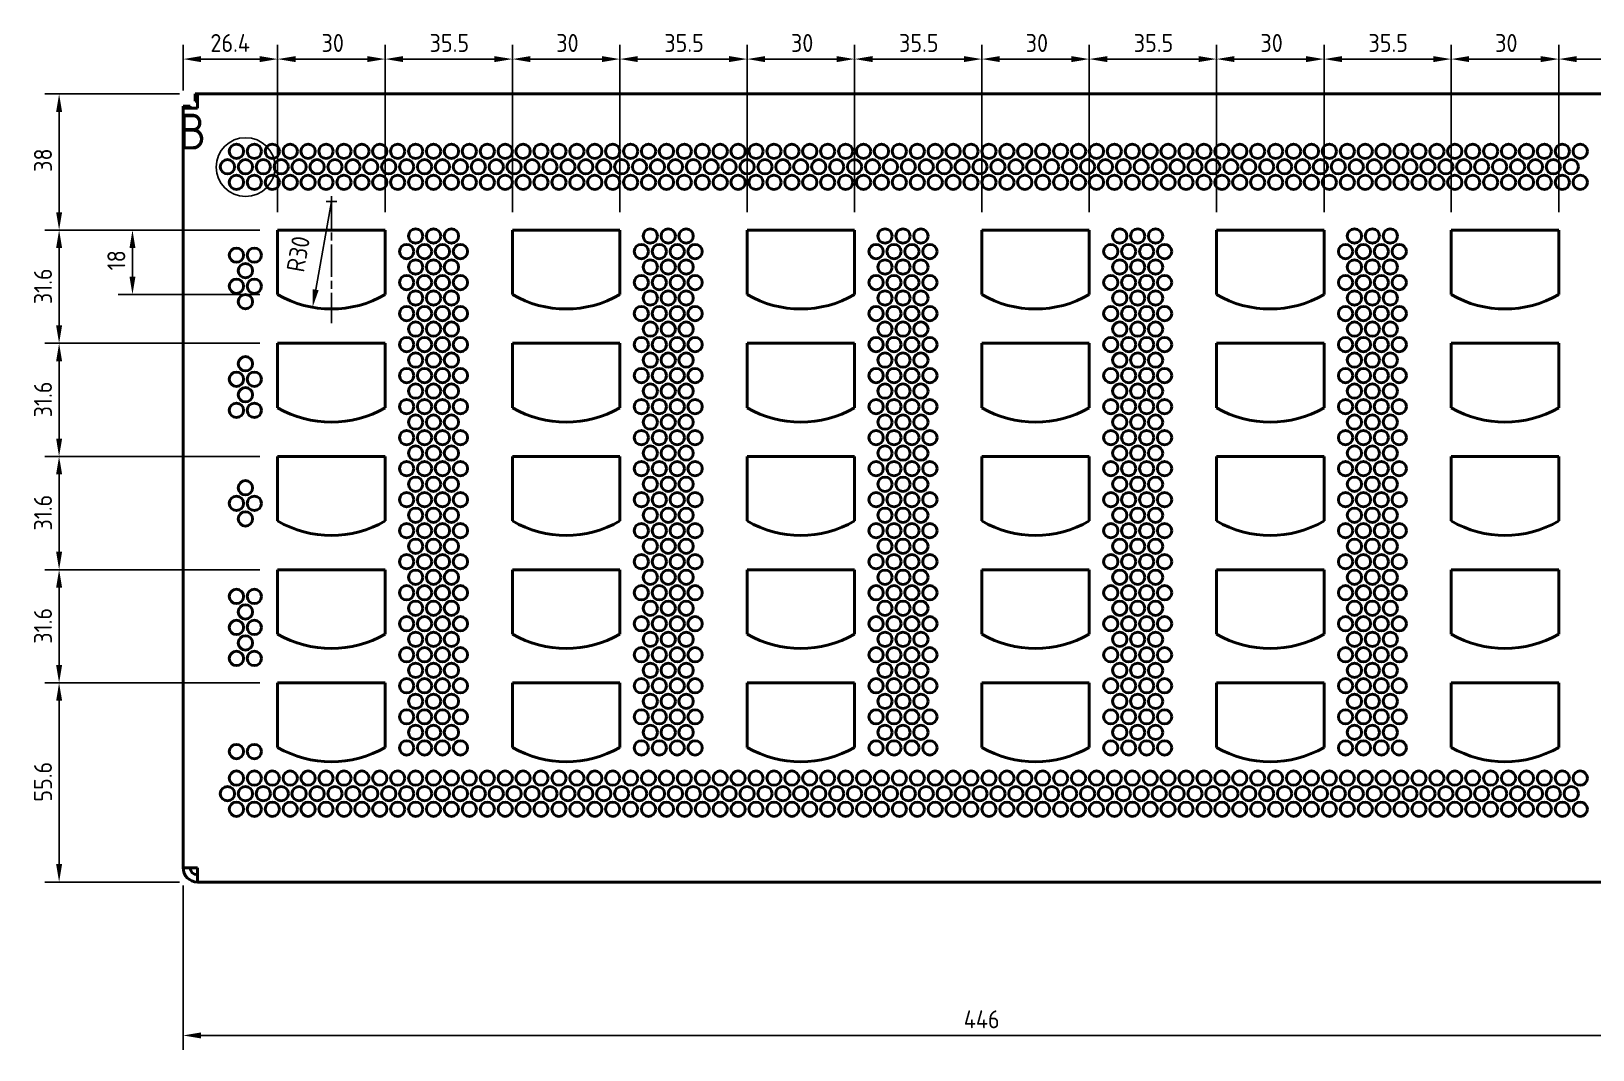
# Model space of a CAD drawing. Header units: millimetres. Extents: x 0 to 2378, y 0 to 1682.
# Drawn here: x 1616 to 2051.8, y 317.9 to 602.2 of the extents above; entities that cross this region are included whole.
import ezdxf

# ---------------------------------------------------------------- set-up
doc = ezdxf.new("R2010")
doc.units = ezdxf.units.MM
doc.header["$LTSCALE"] = 2
doc.linetypes.add('CHAIN', pattern=[0.3543, 0.2362, -0.0295, 0.0591, -0.0295])
for name, color, linetype, lineweight in [('가시적인 것(ISO)', 3, 'Continuous', 40), ('상세 경계(JIS)', 7, 'Continuous', 25), ('중심 표식(ISO)', 1, 'Continuous', 25), ('치수(ISO)', 2, 'Continuous', 25)]:
    doc.layers.add(name, color=color, linetype=linetype, lineweight=lineweight)
doc.styles.add('부품번호텍스트_PSTEK_POSCO', font='isocp.shx')
doc.styles.add('치수 텍스트_PSTEK_POSCO', font='isocp.shx')
doc.dimstyles.new('치수_PSTEK_POSCO', dxfattribs={"dimscale": 2, "dimtxt": 2.5, "dimasz": 2.5, "dimexe": 2, "dimexo": 2.5, "dimgap": 1, "dimtad": 1, "dimrnd": 1e-08, "dimdsep": 46, "dimtxsty": '치수 텍스트_PSTEK_POSCO', "dimcen": 0.09, "dimdle": 10, "dimclrd": 7, "dimclre": 7, "dimclrt": 2, "dimadec": 1, "dimazin": 2, "dimtfac": 1, "dimtmove": 0, "dimatfit": 3, "dimfxl": 0, "dimtolj": 1, "dimlwd": -1, "dimlwe": -1, "dimarcsym": 0})

# ---------------------------------------------------------------- blocks, each defined once
blk = doc.blocks.new('*D24')
at = {"layer": 'Defpoints', "color": 0}
for p in [(1658.36, 368.72), (2104.36, 368.72), (2104.36, 321.89)]:
    blk.add_point(p, dxfattribs=at)
at = {"layer": '치수(ISO)', "color": 7}
for p, q in [((1658.36, 363.72), (1658.36, 317.89)), ((2104.36, 363.72), (2104.36, 317.89)), ((1663.36, 321.89), (2099.36, 321.89))]:
    blk.add_line(p, q, dxfattribs=at)
for points in [[(1663.36, 322.73), (1663.36, 321.06), (1658.36, 321.89)], [(2099.36, 322.73), (2099.36, 321.06), (2104.36, 321.89)]]:
    blk.add_solid(points, dxfattribs=at)
at = {"layer": '치수(ISO)', "color": 2, "insert": (1876.24, 326.39), "char_height": 5, "attachment_point": 4, "style": '치수 텍스트_PSTEK_POSCO'}
blk.add_mtext('\\A1;446', dxfattribs=at)
blk = doc.blocks.new('*D68')
at = {"layer": 'Defpoints', "color": 0}
for p in [(1658.36, 594.46), (1658.36, 580.72), (1684.76, 546.72)]:
    blk.add_point(p, dxfattribs=at)
at = {"layer": '치수(ISO)', "color": 7}
for p, q in [((1658.36, 585.72), (1658.36, 598.46)), ((1684.76, 551.72), (1684.76, 598.46)), ((1679.76, 594.46), (1663.36, 594.46))]:
    blk.add_line(p, q, dxfattribs=at)
for points in [[(1663.36, 595.29), (1663.36, 593.62), (1658.36, 594.46)], [(1679.76, 595.29), (1679.76, 593.62), (1684.76, 594.46)]]:
    blk.add_solid(points, dxfattribs=at)
at = {"layer": '치수(ISO)', "color": 2, "insert": (1666, 598.96), "char_height": 5, "attachment_point": 4, "style": '치수 텍스트_PSTEK_POSCO'}
blk.add_mtext('\\A1;26.4', dxfattribs=at)
blk = doc.blocks.new('*D69')
at = {"layer": 'Defpoints', "color": 0}
for p in [(1714.76, 594.46), (1684.76, 546.72), (1714.76, 546.72)]:
    blk.add_point(p, dxfattribs=at)
at = {"layer": '치수(ISO)', "color": 7}
for p, q in [((1684.76, 551.72), (1684.76, 598.46)), ((1714.76, 551.72), (1714.76, 598.46)), ((1689.76, 594.46), (1709.76, 594.46))]:
    blk.add_line(p, q, dxfattribs=at)
for points in [[(1689.76, 595.29), (1689.76, 593.62), (1684.76, 594.46)], [(1709.76, 595.29), (1709.76, 593.62), (1714.76, 594.46)]]:
    blk.add_solid(points, dxfattribs=at)
at = {"layer": '치수(ISO)', "color": 2, "insert": (1697.01, 598.96), "char_height": 5, "attachment_point": 4, "style": '치수 텍스트_PSTEK_POSCO'}
blk.add_mtext('\\A1;30', dxfattribs=at)
blk = doc.blocks.new('*D70')
at = {"layer": 'Defpoints', "color": 0}
for p in [(1750.26, 594.46), (1714.76, 546.72), (1750.26, 546.72)]:
    blk.add_point(p, dxfattribs=at)
at = {"layer": '치수(ISO)', "color": 7}
for p, q in [((1714.76, 551.72), (1714.76, 598.46)), ((1750.26, 551.72), (1750.26, 598.46)), ((1719.76, 594.46), (1745.26, 594.46))]:
    blk.add_line(p, q, dxfattribs=at)
for points in [[(1719.76, 595.29), (1719.76, 593.62), (1714.76, 594.46)], [(1745.26, 595.29), (1745.26, 593.62), (1750.26, 594.46)]]:
    blk.add_solid(points, dxfattribs=at)
at = {"layer": '치수(ISO)', "color": 2, "insert": (1727.16, 598.96), "char_height": 5, "attachment_point": 4, "style": '치수 텍스트_PSTEK_POSCO'}
blk.add_mtext('\\A1;35.5', dxfattribs=at)
blk = doc.blocks.new('*D71')
at = {"layer": 'Defpoints', "color": 0}
for p in [(1780.26, 594.46), (1750.26, 546.72), (1780.26, 546.72)]:
    blk.add_point(p, dxfattribs=at)
at = {"layer": '치수(ISO)', "color": 7}
for p, q in [((1750.26, 551.72), (1750.26, 598.46)), ((1780.26, 551.72), (1780.26, 598.46)), ((1755.26, 594.46), (1775.26, 594.46))]:
    blk.add_line(p, q, dxfattribs=at)
for points in [[(1755.26, 595.29), (1755.26, 593.62), (1750.26, 594.46)], [(1775.26, 595.29), (1775.26, 593.62), (1780.26, 594.46)]]:
    blk.add_solid(points, dxfattribs=at)
at = {"layer": '치수(ISO)', "color": 2, "insert": (1762.51, 598.96), "char_height": 5, "attachment_point": 4, "style": '치수 텍스트_PSTEK_POSCO'}
blk.add_mtext('\\A1;30', dxfattribs=at)
blk = doc.blocks.new('*D72')
at = {"layer": 'Defpoints', "color": 0}
for p in [(1815.76, 594.46), (1780.26, 546.72), (1815.76, 546.72)]:
    blk.add_point(p, dxfattribs=at)
at = {"layer": '치수(ISO)', "color": 7}
for p, q in [((1780.26, 551.72), (1780.26, 598.46)), ((1815.76, 551.72), (1815.76, 598.46)), ((1785.26, 594.46), (1810.76, 594.46))]:
    blk.add_line(p, q, dxfattribs=at)
for points in [[(1785.26, 595.29), (1785.26, 593.62), (1780.26, 594.46)], [(1810.76, 595.29), (1810.76, 593.62), (1815.76, 594.46)]]:
    blk.add_solid(points, dxfattribs=at)
at = {"layer": '치수(ISO)', "color": 2, "insert": (1792.66, 598.96), "char_height": 5, "attachment_point": 4, "style": '치수 텍스트_PSTEK_POSCO'}
blk.add_mtext('\\A1;35.5', dxfattribs=at)
blk = doc.blocks.new('*D73')
at = {"layer": 'Defpoints', "color": 0}
for p in [(1845.76, 594.46), (1815.76, 546.72), (1845.76, 546.72)]:
    blk.add_point(p, dxfattribs=at)
at = {"layer": '치수(ISO)', "color": 7}
for p, q in [((1815.76, 551.72), (1815.76, 598.46)), ((1845.76, 551.72), (1845.76, 598.46)), ((1820.76, 594.46), (1840.76, 594.46))]:
    blk.add_line(p, q, dxfattribs=at)
for points in [[(1820.76, 595.29), (1820.76, 593.62), (1815.76, 594.46)], [(1840.76, 595.29), (1840.76, 593.62), (1845.76, 594.46)]]:
    blk.add_solid(points, dxfattribs=at)
at = {"layer": '치수(ISO)', "color": 2, "insert": (1828.01, 598.96), "char_height": 5, "attachment_point": 4, "style": '치수 텍스트_PSTEK_POSCO'}
blk.add_mtext('\\A1;30', dxfattribs=at)
blk = doc.blocks.new('*D74')
at = {"layer": 'Defpoints', "color": 0}
for p in [(1881.26, 594.46), (1845.76, 546.72), (1881.26, 546.72)]:
    blk.add_point(p, dxfattribs=at)
at = {"layer": '치수(ISO)', "color": 7}
for p, q in [((1845.76, 551.72), (1845.76, 598.46)), ((1881.26, 551.72), (1881.26, 598.46)), ((1850.76, 594.46), (1876.26, 594.46))]:
    blk.add_line(p, q, dxfattribs=at)
for points in [[(1850.76, 595.29), (1850.76, 593.62), (1845.76, 594.46)], [(1876.26, 595.29), (1876.26, 593.62), (1881.26, 594.46)]]:
    blk.add_solid(points, dxfattribs=at)
at = {"layer": '치수(ISO)', "color": 2, "insert": (1858.16, 598.96), "char_height": 5, "attachment_point": 4, "style": '치수 텍스트_PSTEK_POSCO'}
blk.add_mtext('\\A1;35.5', dxfattribs=at)
blk = doc.blocks.new('*D75')
at = {"layer": 'Defpoints', "color": 0}
for p in [(1911.26, 594.46), (1881.26, 546.72), (1911.26, 546.72)]:
    blk.add_point(p, dxfattribs=at)
at = {"layer": '치수(ISO)', "color": 7}
for p, q in [((1881.26, 551.72), (1881.26, 598.46)), ((1911.26, 551.72), (1911.26, 598.46)), ((1886.26, 594.46), (1906.26, 594.46))]:
    blk.add_line(p, q, dxfattribs=at)
for points in [[(1886.26, 595.29), (1886.26, 593.62), (1881.26, 594.46)], [(1906.26, 595.29), (1906.26, 593.62), (1911.26, 594.46)]]:
    blk.add_solid(points, dxfattribs=at)
at = {"layer": '치수(ISO)', "color": 2, "insert": (1893.51, 598.96), "char_height": 5, "attachment_point": 4, "style": '치수 텍스트_PSTEK_POSCO'}
blk.add_mtext('\\A1;30', dxfattribs=at)
blk = doc.blocks.new('*D76')
at = {"layer": 'Defpoints', "color": 0}
for p in [(1946.76, 594.46), (1911.26, 546.72), (1946.76, 546.72)]:
    blk.add_point(p, dxfattribs=at)
at = {"layer": '치수(ISO)', "color": 7}
for p, q in [((1911.26, 551.72), (1911.26, 598.46)), ((1946.76, 551.72), (1946.76, 598.46)), ((1916.26, 594.46), (1941.76, 594.46))]:
    blk.add_line(p, q, dxfattribs=at)
for points in [[(1916.26, 595.29), (1916.26, 593.62), (1911.26, 594.46)], [(1941.76, 595.29), (1941.76, 593.62), (1946.76, 594.46)]]:
    blk.add_solid(points, dxfattribs=at)
at = {"layer": '치수(ISO)', "color": 2, "insert": (1923.66, 598.96), "char_height": 5, "attachment_point": 4, "style": '치수 텍스트_PSTEK_POSCO'}
blk.add_mtext('\\A1;35.5', dxfattribs=at)
blk = doc.blocks.new('*D77')
at = {"layer": 'Defpoints', "color": 0}
for p in [(1976.76, 594.46), (1946.76, 546.72), (1976.76, 546.72)]:
    blk.add_point(p, dxfattribs=at)
at = {"layer": '치수(ISO)', "color": 7}
for p, q in [((1946.76, 551.72), (1946.76, 598.46)), ((1976.76, 551.72), (1976.76, 598.46)), ((1951.76, 594.46), (1971.76, 594.46))]:
    blk.add_line(p, q, dxfattribs=at)
for points in [[(1951.76, 595.29), (1951.76, 593.62), (1946.76, 594.46)], [(1971.76, 595.29), (1971.76, 593.62), (1976.76, 594.46)]]:
    blk.add_solid(points, dxfattribs=at)
at = {"layer": '치수(ISO)', "color": 2, "insert": (1959.01, 598.96), "char_height": 5, "attachment_point": 4, "style": '치수 텍스트_PSTEK_POSCO'}
blk.add_mtext('\\A1;30', dxfattribs=at)
blk = doc.blocks.new('*D78')
at = {"layer": 'Defpoints', "color": 0}
for p in [(2012.26, 594.46), (1976.76, 546.72), (2012.26, 546.72)]:
    blk.add_point(p, dxfattribs=at)
at = {"layer": '치수(ISO)', "color": 7}
for p, q in [((1976.76, 551.72), (1976.76, 598.46)), ((2012.26, 551.72), (2012.26, 598.46)), ((1981.76, 594.46), (2007.26, 594.46))]:
    blk.add_line(p, q, dxfattribs=at)
for points in [[(1981.76, 595.29), (1981.76, 593.62), (1976.76, 594.46)], [(2007.26, 595.29), (2007.26, 593.62), (2012.26, 594.46)]]:
    blk.add_solid(points, dxfattribs=at)
at = {"layer": '치수(ISO)', "color": 2, "insert": (1989.16, 598.96), "char_height": 5, "attachment_point": 4, "style": '치수 텍스트_PSTEK_POSCO'}
blk.add_mtext('\\A1;35.5', dxfattribs=at)
blk = doc.blocks.new('*D79')
at = {"layer": 'Defpoints', "color": 0}
for p in [(2042.26, 594.46), (2012.26, 546.72), (2042.26, 546.72)]:
    blk.add_point(p, dxfattribs=at)
at = {"layer": '치수(ISO)', "color": 7}
for p, q in [((2012.26, 551.72), (2012.26, 598.46)), ((2042.26, 551.72), (2042.26, 598.46)), ((2017.26, 594.46), (2037.26, 594.46))]:
    blk.add_line(p, q, dxfattribs=at)
for points in [[(2017.26, 595.29), (2017.26, 593.62), (2012.26, 594.46)], [(2037.26, 595.29), (2037.26, 593.62), (2042.26, 594.46)]]:
    blk.add_solid(points, dxfattribs=at)
at = {"layer": '치수(ISO)', "color": 2, "insert": (2024.51, 598.96), "char_height": 5, "attachment_point": 4, "style": '치수 텍스트_PSTEK_POSCO'}
blk.add_mtext('\\A1;30', dxfattribs=at)
blk = doc.blocks.new('*D80')
at = {"layer": 'Defpoints', "color": 0}
for p in [(2104.36, 594.46), (2104.36, 580.72), (2042.26, 546.72)]:
    blk.add_point(p, dxfattribs=at)
at = {"layer": '치수(ISO)', "color": 7}
for p, q in [((2042.26, 551.72), (2042.26, 598.46)), ((2104.36, 585.72), (2104.36, 598.46)), ((2047.26, 594.46), (2099.36, 594.46))]:
    blk.add_line(p, q, dxfattribs=at)
for points in [[(2047.26, 595.29), (2047.26, 593.62), (2042.26, 594.46)], [(2099.36, 595.29), (2099.36, 593.62), (2104.36, 594.46)]]:
    blk.add_solid(points, dxfattribs=at)
at = {"layer": '치수(ISO)', "color": 2, "insert": (2068.41, 598.96), "char_height": 5, "attachment_point": 4, "style": '치수 텍스트_PSTEK_POSCO'}
blk.add_mtext('\\A1;62.1', dxfattribs=at)
blk = doc.blocks.new('*D90')
at = {"layer": 'Defpoints', "color": 0}
for p in [(1644.25, 546.72), (1684.76, 546.72), (1684.76, 528.72)]:
    blk.add_point(p, dxfattribs=at)
at = {"layer": '치수(ISO)', "color": 7}
for p, q in [((1679.76, 546.72), (1640.25, 546.72)), ((1644.25, 533.72), (1644.25, 541.72)), ((1679.76, 528.72), (1640.25, 528.72))]:
    blk.add_line(p, q, dxfattribs=at)
for points in [[(1643.42, 541.72), (1645.08, 541.72), (1644.25, 546.72)], [(1643.42, 533.72), (1645.08, 533.72), (1644.25, 528.72)]]:
    blk.add_solid(points, dxfattribs=at)
at = {"layer": '치수(ISO)', "color": 2, "insert": (1639.75, 535.47), "char_height": 5, "attachment_point": 4, "rotation": 90, "style": '치수 텍스트_PSTEK_POSCO'}
blk.add_mtext('\\A1;18', dxfattribs=at)
blk = doc.blocks.new('*D91')
at = {"layer": 'Defpoints', "color": 0}
for p in [(1684.76, 546.72), (1623.77, 515.12), (1684.76, 515.12)]:
    blk.add_point(p, dxfattribs=at)
at = {"layer": '치수(ISO)', "color": 7}
for p, q in [((1679.76, 546.72), (1619.77, 546.72)), ((1623.77, 541.72), (1623.77, 520.12)), ((1679.76, 515.12), (1619.77, 515.12))]:
    blk.add_line(p, q, dxfattribs=at)
for points in [[(1622.94, 541.72), (1624.61, 541.72), (1623.77, 546.72)], [(1622.94, 520.12), (1624.61, 520.12), (1623.77, 515.12)]]:
    blk.add_solid(points, dxfattribs=at)
at = {"layer": '치수(ISO)', "color": 2, "insert": (1619.27, 526.05), "char_height": 5, "attachment_point": 4, "rotation": 90, "style": '치수 텍스트_PSTEK_POSCO'}
blk.add_mtext('\\A1;31.6', dxfattribs=at)
blk = doc.blocks.new('*D92')
at = {"layer": 'Defpoints', "color": 0}
for p in [(1684.76, 515.12), (1623.77, 483.52), (1684.76, 483.52)]:
    blk.add_point(p, dxfattribs=at)
at = {"layer": '치수(ISO)', "color": 7}
for p, q in [((1679.76, 515.12), (1619.77, 515.12)), ((1623.77, 510.12), (1623.77, 488.52)), ((1679.76, 483.52), (1619.77, 483.52))]:
    blk.add_line(p, q, dxfattribs=at)
for points in [[(1622.94, 510.12), (1624.61, 510.12), (1623.77, 515.12)], [(1622.94, 488.52), (1624.61, 488.52), (1623.77, 483.52)]]:
    blk.add_solid(points, dxfattribs=at)
at = {"layer": '치수(ISO)', "color": 2, "insert": (1619.27, 494.45), "char_height": 5, "attachment_point": 4, "rotation": 90, "style": '치수 텍스트_PSTEK_POSCO'}
blk.add_mtext('\\A1;31.6', dxfattribs=at)
blk = doc.blocks.new('*D93')
at = {"layer": 'Defpoints', "color": 0}
for p in [(1684.76, 483.52), (1623.77, 451.92), (1684.76, 451.92)]:
    blk.add_point(p, dxfattribs=at)
at = {"layer": '치수(ISO)', "color": 7}
for p, q in [((1679.76, 483.52), (1619.77, 483.52)), ((1623.77, 478.52), (1623.77, 456.92)), ((1679.76, 451.92), (1619.77, 451.92))]:
    blk.add_line(p, q, dxfattribs=at)
for points in [[(1622.94, 478.52), (1624.61, 478.52), (1623.77, 483.52)], [(1622.94, 456.92), (1624.61, 456.92), (1623.77, 451.92)]]:
    blk.add_solid(points, dxfattribs=at)
at = {"layer": '치수(ISO)', "color": 2, "insert": (1619.27, 462.85), "char_height": 5, "attachment_point": 4, "rotation": 90, "style": '치수 텍스트_PSTEK_POSCO'}
blk.add_mtext('\\A1;31.6', dxfattribs=at)
blk = doc.blocks.new('*D94')
at = {"layer": 'Defpoints', "color": 0}
for p in [(1684.76, 451.92), (1623.77, 420.32), (1684.76, 420.32)]:
    blk.add_point(p, dxfattribs=at)
at = {"layer": '치수(ISO)', "color": 7}
for p, q in [((1679.76, 451.92), (1619.77, 451.92)), ((1623.77, 446.92), (1623.77, 425.32)), ((1679.76, 420.32), (1619.77, 420.32))]:
    blk.add_line(p, q, dxfattribs=at)
for points in [[(1622.94, 446.92), (1624.61, 446.92), (1623.77, 451.92)], [(1622.94, 425.32), (1624.61, 425.32), (1623.77, 420.32)]]:
    blk.add_solid(points, dxfattribs=at)
at = {"layer": '치수(ISO)', "color": 2, "insert": (1619.27, 431.25), "char_height": 5, "attachment_point": 4, "rotation": 90, "style": '치수 텍스트_PSTEK_POSCO'}
blk.add_mtext('\\A1;31.6', dxfattribs=at)
blk = doc.blocks.new('*D95')
at = {"layer": 'Defpoints', "color": 0}
for p in [(1662.36, 584.72), (1623.77, 546.72), (1684.76, 546.72)]:
    blk.add_point(p, dxfattribs=at)
at = {"layer": '치수(ISO)', "color": 7}
for p, q in [((1657.36, 584.72), (1619.77, 584.72)), ((1623.77, 579.72), (1623.77, 551.72)), ((1679.76, 546.72), (1619.77, 546.72))]:
    blk.add_line(p, q, dxfattribs=at)
for points in [[(1622.94, 579.72), (1624.61, 579.72), (1623.77, 584.72)], [(1622.94, 551.72), (1624.61, 551.72), (1623.77, 546.72)]]:
    blk.add_solid(points, dxfattribs=at)
at = {"layer": '치수(ISO)', "color": 2, "insert": (1619.27, 562.97), "char_height": 5, "attachment_point": 4, "rotation": 90, "style": '치수 텍스트_PSTEK_POSCO'}
blk.add_mtext('\\A1;38', dxfattribs=at)
blk = doc.blocks.new('*D96')
at = {"layer": 'Defpoints', "color": 0}
for p in [(1684.76, 420.32), (1623.77, 364.72), (1662.36, 364.72)]:
    blk.add_point(p, dxfattribs=at)
at = {"layer": '치수(ISO)', "color": 7}
for p, q in [((1679.76, 420.32), (1619.77, 420.32)), ((1623.77, 415.32), (1623.77, 369.72)), ((1657.36, 364.72), (1619.77, 364.72))]:
    blk.add_line(p, q, dxfattribs=at)
for points in [[(1622.94, 415.32), (1624.61, 415.32), (1623.77, 420.32)], [(1622.94, 369.72), (1624.61, 369.72), (1623.77, 364.72)]]:
    blk.add_solid(points, dxfattribs=at)
at = {"layer": '치수(ISO)', "color": 2, "insert": (1619.27, 387.15), "char_height": 5, "attachment_point": 4, "rotation": 90, "style": '치수 텍스트_PSTEK_POSCO'}
blk.add_mtext('\\A1;55.6', dxfattribs=at)
blk = doc.blocks.new('*D97')
at = {"layer": 'Defpoints', "color": 0}
for p in [(1699.76, 554.7), (1694.51, 525.16)]:
    blk.add_point(p, dxfattribs=at)
at = {"layer": '치수(ISO)', "color": 7}
blk.add_line((1699.76, 554.7), (1695.38, 530.09), dxfattribs=at)
blk.add_solid([(1694.56, 530.23), (1696.2, 529.94), (1694.51, 525.16)], dxfattribs=at)
at = {"layer": '치수(ISO)', "color": 2, "insert": (1689.63, 535.15), "char_height": 5, "attachment_point": 4, "rotation": 79.9168, "style": '치수 텍스트_PSTEK_POSCO'}
blk.add_mtext('\\A1;R30', dxfattribs=at)
blk = doc.blocks.new('2dDetail1')
at = {"layer": '상세 경계(JIS)'}
blk.add_circle((837.9, 282.15), 4.11, dxfattribs=at)
at = {"layer": '상세 경계(JIS)', "insert": (828.59, 284.61), "char_height": 5, "attachment_point": 7, "style": '부품번호텍스트_PSTEK_POSCO'}
blk.add_mtext('B', dxfattribs=at)

msp = doc.modelspace()

# ---------------------------------------------------------------- linework, layer by layer
at = {"layer": '가시적인 것(ISO)'}
for p, q in [((1662.36, 584.72), (1661.774, 584.72)), ((1661.774, 582.72), (1661.774, 584.72)), ((1662.36, 584.72), (1662.36, 580.72)), ((1662.36, 584.72), (2100.36, 584.72)), ((1660.36, 581.305), (1658.36, 581.305)), ((1658.36, 581.305), (1658.36, 580.72)), ((1662.36, 580.72), (1658.36, 580.72)), ((1658.36, 368.72), (1658.36, 580.72)), ((1660.36, 580.72), (1660.36, 581.305)), ((1662.36, 582.72), (1661.774, 582.72)), ((1684.76, 546.72), (1714.76, 546.72)), ((1684.76, 528.72), (1684.76, 546.72)), ((1714.76, 546.72), (1714.76, 528.72)), ((1750.26, 546.72), (1780.26, 546.72)), ((1750.26, 528.72), (1750.26, 546.72)), ((1780.26, 546.72), (1780.26, 528.72)), ((1815.76, 546.72), (1845.76, 546.72)), ((1815.76, 528.72), (1815.76, 546.72)), ((1845.76, 546.72), (1845.76, 528.72)), ((1881.26, 546.72), (1911.26, 546.72)), ((1881.26, 528.72), (1881.26, 546.72)), ((1911.26, 546.72), (1911.26, 528.72)), ((1946.76, 546.72), (1976.76, 546.72)), ((1946.76, 528.72), (1946.76, 546.72)), ((1976.76, 546.72), (1976.76, 528.72)), ((2012.26, 546.72), (2042.26, 546.72)), ((2012.26, 528.72), (2012.26, 546.72)), ((2042.26, 546.72), (2042.26, 528.72)), ((1684.76, 515.12), (1714.76, 515.12)), ((1684.76, 497.12), (1684.76, 515.12)), ((1714.76, 515.12), (1714.76, 497.12)), ((1750.26, 515.12), (1780.26, 515.12)), ((1750.26, 497.12), (1750.26, 515.12)), ((1780.26, 515.12), (1780.26, 497.12)), ((1815.76, 515.12), (1845.76, 515.12)), ((1815.76, 497.12), (1815.76, 515.12)), ((1845.76, 515.12), (1845.76, 497.12)), ((1881.26, 515.12), (1911.26, 515.12)), ((1881.26, 497.12), (1881.26, 515.12)), ((1911.26, 515.12), (1911.26, 497.12)), ((1946.76, 515.12), (1976.76, 515.12)), ((1946.76, 497.12), (1946.76, 515.12)), ((1976.76, 515.12), (1976.76, 497.12)), ((2012.26, 515.12), (2042.26, 515.12)), ((2012.26, 497.12), (2012.26, 515.12)), ((2042.26, 515.12), (2042.26, 497.12)), ((1684.76, 483.52), (1714.76, 483.52)), ((1684.76, 465.52), (1684.76, 483.52)), ((1714.76, 483.52), (1714.76, 465.52)), ((1750.26, 483.52), (1780.26, 483.52)), ((1750.26, 465.52), (1750.26, 483.52)), ((1780.26, 483.52), (1780.26, 465.52)), ((1815.76, 483.52), (1845.76, 483.52)), ((1815.76, 465.52), (1815.76, 483.52)), ((1845.76, 483.52), (1845.76, 465.52)), ((1881.26, 483.52), (1911.26, 483.52)), ((1881.26, 465.52), (1881.26, 483.52)), ((1911.26, 483.52), (1911.26, 465.52)), ((1946.76, 483.52), (1976.76, 483.52)), ((1946.76, 465.52), (1946.76, 483.52)), ((1976.76, 483.52), (1976.76, 465.52)), ((2012.26, 483.52), (2042.26, 483.52)), ((2012.26, 465.52), (2012.26, 483.52)), ((2042.26, 483.52), (2042.26, 465.52)), ((1684.76, 451.92), (1714.76, 451.92)), ((1684.76, 433.92), (1684.76, 451.92)), ((1714.76, 451.92), (1714.76, 433.92)), ((1750.26, 451.92), (1780.26, 451.92)), ((1750.26, 433.92), (1750.26, 451.92)), ((1780.26, 451.92), (1780.26, 433.92)), ((1815.76, 451.92), (1845.76, 451.92)), ((1815.76, 433.92), (1815.76, 451.92)), ((1845.76, 451.92), (1845.76, 433.92)), ((1881.26, 451.92), (1911.26, 451.92)), ((1881.26, 433.92), (1881.26, 451.92)), ((1911.26, 451.92), (1911.26, 433.92)), ((1946.76, 451.92), (1976.76, 451.92)), ((1946.76, 433.92), (1946.76, 451.92)), ((1976.76, 451.92), (1976.76, 433.92)), ((2012.26, 451.92), (2042.26, 451.92)), ((2012.26, 433.92), (2012.26, 451.92)), ((2042.26, 451.92), (2042.26, 433.92)), ((1684.76, 420.32), (1714.76, 420.32)), ((1684.76, 402.32), (1684.76, 420.32)), ((1714.76, 420.32), (1714.76, 402.32)), ((1750.26, 420.32), (1780.26, 420.32)), ((1750.26, 402.32), (1750.26, 420.32)), ((1780.26, 420.32), (1780.26, 402.32)), ((1815.76, 420.32), (1845.76, 420.32)), ((1815.76, 402.32), (1815.76, 420.32)), ((1845.76, 420.32), (1845.76, 402.32)), ((1881.26, 420.32), (1911.26, 420.32)), ((1881.26, 402.32), (1881.26, 420.32)), ((1911.26, 420.32), (1911.26, 402.32)), ((1946.76, 420.32), (1976.76, 420.32)), ((1946.76, 402.32), (1946.76, 420.32)), ((1976.76, 420.32), (1976.76, 402.32)), ((2012.26, 420.32), (2042.26, 420.32)), ((2012.26, 402.32), (2012.26, 420.32)), ((2042.26, 420.32), (2042.26, 402.32)), ((1658.36, 368.72), (1662.36, 368.72)), ((1662.36, 364.72), (1662.36, 368.72)), ((2100.36, 364.72), (1662.36, 364.72))]:
    msp.add_line(p, q, dxfattribs=at)
for centre in [(1673.26, 568.72), (1678.26, 568.72), (1683.26, 568.72), (1688.26, 568.72), (1693.26, 568.72), (1698.26, 568.72), (1703.26, 568.72), (1708.26, 568.72), (1713.26, 568.72), (1718.26, 568.72), (1723.26, 568.72), (1728.26, 568.72), (1733.26, 568.72), (1738.26, 568.72), (1743.26, 568.72), (1748.26, 568.72), (1753.26, 568.72), (1758.26, 568.72), (1763.26, 568.72), (1768.26, 568.72), (1773.26, 568.72), (1778.26, 568.72), (1783.26, 568.72), (1788.26, 568.72), (1793.26, 568.72), (1798.26, 568.72), (1803.26, 568.72), (1808.26, 568.72), (1813.26, 568.72), (1818.26, 568.72), (1823.26, 568.72), (1828.26, 568.72), (1833.26, 568.72), (1838.26, 568.72), (1843.26, 568.72), (1848.26, 568.72), (1853.26, 568.72), (1858.26, 568.72), (1863.26, 568.72), (1868.26, 568.72), (1873.26, 568.72), (1878.26, 568.72), (1883.26, 568.72), (1888.26, 568.72), (1893.26, 568.72), (1898.26, 568.72), (1903.26, 568.72), (1908.26, 568.72), (1913.26, 568.72), (1918.26, 568.72), (1923.26, 568.72), (1928.26, 568.72), (1933.26, 568.72), (1938.26, 568.72), (1943.26, 568.72), (1948.26, 568.72), (1953.26, 568.72), (1958.26, 568.72), (1963.26, 568.72), (1968.26, 568.72), (1973.26, 568.72), (1978.26, 568.72), (1983.26, 568.72), (1988.26, 568.72), (1993.26, 568.72), (1998.26, 568.72), (2003.26, 568.72), (2008.26, 568.72), (2013.26, 568.72), (2018.26, 568.72), (2023.26, 568.72), (2028.26, 568.72), (2033.26, 568.72), (2038.26, 568.72), (2043.26, 568.72), (2048.26, 568.72), (1670.76, 564.39), (1675.76, 564.39), (1680.76, 564.39), (1685.76, 564.39), (1690.76, 564.39), (1695.76, 564.39), (1700.76, 564.39), (1705.76, 564.39), (1710.76, 564.39), (1715.76, 564.39), (1720.76, 564.39), (1725.76, 564.39), (1730.76, 564.39), (1735.76, 564.39), (1740.76, 564.39), (1745.76, 564.39), (1750.76, 564.39), (1755.76, 564.39), (1760.76, 564.39), (1765.76, 564.39), (1770.76, 564.39), (1775.76, 564.39), (1780.76, 564.39), (1785.76, 564.39), (1790.76, 564.39), (1795.76, 564.39), (1800.76, 564.39), (1805.76, 564.39), (1810.76, 564.39), (1815.76, 564.39), (1820.76, 564.39), (1825.76, 564.39), (1830.76, 564.39), (1835.76, 564.39), (1840.76, 564.39), (1845.76, 564.39), (1850.76, 564.39), (1855.76, 564.39), (1860.76, 564.39), (1865.76, 564.39), (1870.76, 564.39), (1875.76, 564.39), (1880.76, 564.39), (1885.76, 564.39), (1890.76, 564.39), (1895.76, 564.39), (1900.76, 564.39), (1905.76, 564.39), (1910.76, 564.39), (1915.76, 564.39), (1920.76, 564.39), (1925.76, 564.39), (1930.76, 564.39), (1935.76, 564.39), (1940.76, 564.39), (1945.76, 564.39), (1950.76, 564.39), (1955.76, 564.39), (1960.76, 564.39), (1965.76, 564.39), (1970.76, 564.39), (1975.76, 564.39), (1980.76, 564.39), (1985.76, 564.39), (1990.76, 564.39), (1995.76, 564.39), (2000.76, 564.39), (2005.76, 564.39), (2010.76, 564.39), (2015.76, 564.39), (2020.76, 564.39), (2025.76, 564.39), (2030.76, 564.39), (2035.76, 564.39), (2040.76, 564.39), (2045.76, 564.39), (1673.26, 560.06), (1678.26, 560.06), (1683.26, 560.06), (1688.26, 560.06), (1693.26, 560.06), (1698.26, 560.06), (1703.26, 560.06), (1708.26, 560.06), (1713.26, 560.06), (1718.26, 560.06), (1723.26, 560.06), (1728.26, 560.06), (1733.26, 560.06), (1738.26, 560.06), (1743.26, 560.06), (1748.26, 560.06), (1753.26, 560.06), (1758.26, 560.06), (1763.26, 560.06), (1768.26, 560.06), (1773.26, 560.06), (1778.26, 560.06), (1783.26, 560.06), (1788.26, 560.06), (1793.26, 560.06), (1798.26, 560.06), (1803.26, 560.06), (1808.26, 560.06), (1813.26, 560.06), (1818.26, 560.06), (1823.26, 560.06), (1828.26, 560.06), (1833.26, 560.06), (1838.26, 560.06), (1843.26, 560.06), (1848.26, 560.06), (1853.26, 560.06), (1858.26, 560.06), (1863.26, 560.06), (1868.26, 560.06), (1873.26, 560.06), (1878.26, 560.06), (1883.26, 560.06), (1888.26, 560.06), (1893.26, 560.06), (1898.26, 560.06), (1903.26, 560.06), (1908.26, 560.06), (1913.26, 560.06), (1918.26, 560.06), (1923.26, 560.06), (1928.26, 560.06), (1933.26, 560.06), (1938.26, 560.06), (1943.26, 560.06), (1948.26, 560.06), (1953.26, 560.06), (1958.26, 560.06), (1963.26, 560.06), (1968.26, 560.06), (1973.26, 560.06), (1978.26, 560.06), (1983.26, 560.06), (1988.26, 560.06), (1993.26, 560.06), (1998.26, 560.06), (2003.26, 560.06), (2008.26, 560.06), (2013.26, 560.06), (2018.26, 560.06), (2023.26, 560.06), (2028.26, 560.06), (2033.26, 560.06), (2038.26, 560.06), (2043.26, 560.06), (2048.26, 560.06), (1723.26, 545.07), (1728.26, 545.07), (1733.26, 545.07), (1788.76, 545.07), (1793.76, 545.07), (1798.76, 545.07), (1854.26, 545.07), (1859.26, 545.07), (1864.26, 545.07), (1919.76, 545.07), (1924.76, 545.07), (1929.76, 545.07), (1985.26, 545.07), (1990.26, 545.07), (1995.26, 545.07), (1673.26, 539.72), (1678.26, 539.72), (1720.76, 540.74), (1725.76, 540.74), (1730.76, 540.74), (1735.76, 540.74), (1786.26, 540.74), (1791.26, 540.74), (1796.26, 540.74), (1801.26, 540.74), (1851.76, 540.74), (1856.76, 540.74), (1861.76, 540.74), (1866.76, 540.74), (1917.26, 540.74), (1922.26, 540.74), (1927.26, 540.74), (1932.26, 540.74), (1982.76, 540.74), (1987.76, 540.74), (1992.76, 540.74), (1997.76, 540.74), (1675.76, 535.39), (1723.26, 536.41), (1728.26, 536.41), (1733.26, 536.41), (1788.76, 536.41), (1793.76, 536.41), (1798.76, 536.41), (1854.26, 536.41), (1859.26, 536.41), (1864.26, 536.41), (1919.76, 536.41), (1924.76, 536.41), (1929.76, 536.41), (1985.26, 536.41), (1990.26, 536.41), (1995.26, 536.41), (1673.26, 531.06), (1678.26, 531.06), (1720.76, 532.08), (1725.76, 532.08), (1730.76, 532.08), (1735.76, 532.08), (1786.26, 532.08), (1791.26, 532.08), (1796.26, 532.08), (1801.26, 532.08), (1851.76, 532.08), (1856.76, 532.08), (1861.76, 532.08), (1866.76, 532.08), (1917.26, 532.08), (1922.26, 532.08), (1927.26, 532.08), (1932.26, 532.08), (1982.76, 532.08), (1987.76, 532.08), (1992.76, 532.08), (1997.76, 532.08), (1675.76, 526.73), (1723.26, 527.75), (1728.26, 527.75), (1733.26, 527.75), (1788.76, 527.75), (1793.76, 527.75), (1798.76, 527.75), (1854.26, 527.75), (1859.26, 527.75), (1864.26, 527.75), (1919.76, 527.75), (1924.76, 527.75), (1929.76, 527.75), (1985.26, 527.75), (1990.26, 527.75), (1995.26, 527.75), (1720.76, 523.42), (1725.76, 523.42), (1730.76, 523.42), (1735.76, 523.42), (1786.26, 523.42), (1791.26, 523.42), (1796.26, 523.42), (1801.26, 523.42), (1851.76, 523.42), (1856.76, 523.42), (1861.76, 523.42), (1866.76, 523.42), (1917.26, 523.42), (1922.26, 523.42), (1927.26, 523.42), (1932.26, 523.42), (1982.76, 523.42), (1987.76, 523.42), (1992.76, 523.42), (1997.76, 523.42), (1723.26, 519.09), (1728.26, 519.09), (1733.26, 519.09), (1788.76, 519.09), (1793.76, 519.09), (1798.76, 519.09), (1854.26, 519.09), (1859.26, 519.09), (1864.26, 519.09), (1919.76, 519.09), (1924.76, 519.09), (1929.76, 519.09), (1985.26, 519.09), (1990.26, 519.09), (1995.26, 519.09), (1720.76, 514.76), (1725.76, 514.76), (1730.76, 514.76), (1735.76, 514.76), (1786.26, 514.76), (1791.26, 514.76), (1796.26, 514.76), (1801.26, 514.76), (1851.76, 514.76), (1856.76, 514.76), (1861.76, 514.76), (1866.76, 514.76), (1917.26, 514.76), (1922.26, 514.76), (1927.26, 514.76), (1932.26, 514.76), (1982.76, 514.76), (1987.76, 514.76), (1992.76, 514.76), (1997.76, 514.76), (1675.76, 509.41), (1723.26, 510.43), (1728.26, 510.43), (1733.26, 510.43), (1788.76, 510.43), (1793.76, 510.43), (1798.76, 510.43), (1854.26, 510.43), (1859.26, 510.43), (1864.26, 510.43), (1919.76, 510.43), (1924.76, 510.43), (1929.76, 510.43), (1985.26, 510.43), (1990.26, 510.43), (1995.26, 510.43), (1673.26, 505.08), (1678.26, 505.08), (1720.76, 506.1), (1725.76, 506.1), (1730.76, 506.1), (1735.76, 506.1), (1786.26, 506.1), (1791.26, 506.1), (1796.26, 506.1), (1801.26, 506.1), (1851.76, 506.1), (1856.76, 506.1), (1861.76, 506.1), (1866.76, 506.1), (1917.26, 506.1), (1922.26, 506.1), (1927.26, 506.1), (1932.26, 506.1), (1982.76, 506.1), (1987.76, 506.1), (1992.76, 506.1), (1997.76, 506.1), (1675.76, 500.75), (1723.26, 501.77), (1728.26, 501.77), (1733.26, 501.77), (1788.76, 501.77), (1793.76, 501.77), (1798.76, 501.77), (1854.26, 501.77), (1859.26, 501.77), (1864.26, 501.77), (1919.76, 501.77), (1924.76, 501.77), (1929.76, 501.77), (1985.26, 501.77), (1990.26, 501.77), (1995.26, 501.77), (1673.26, 496.42), (1678.26, 496.42), (1720.76, 497.44), (1725.76, 497.44), (1730.76, 497.44), (1735.76, 497.44), (1786.26, 497.44), (1791.26, 497.44), (1796.26, 497.44), (1801.26, 497.44), (1851.76, 497.44), (1856.76, 497.44), (1861.76, 497.44), (1866.76, 497.44), (1917.26, 497.44), (1922.26, 497.44), (1927.26, 497.44), (1932.26, 497.44), (1982.76, 497.44), (1987.76, 497.44), (1992.76, 497.44), (1997.76, 497.44), (1723.26, 493.11), (1728.26, 493.11), (1733.26, 493.11), (1788.76, 493.11), (1793.76, 493.11), (1798.76, 493.11), (1854.26, 493.11), (1859.26, 493.11), (1864.26, 493.11), (1919.76, 493.11), (1924.76, 493.11), (1929.76, 493.11), (1985.26, 493.11), (1990.26, 493.11), (1995.26, 493.11), (1720.76, 488.78), (1725.76, 488.78), (1730.76, 488.78), (1735.76, 488.78), (1786.26, 488.78), (1791.26, 488.78), (1796.26, 488.78), (1801.26, 488.78), (1851.76, 488.78), (1856.76, 488.78), (1861.76, 488.78), (1866.76, 488.78), (1917.26, 488.78), (1922.26, 488.78), (1927.26, 488.78), (1932.26, 488.78), (1982.76, 488.78), (1987.76, 488.78), (1992.76, 488.78), (1997.76, 488.78), (1723.26, 484.45), (1728.26, 484.45), (1733.26, 484.45), (1788.76, 484.45), (1793.76, 484.45), (1798.76, 484.45), (1854.26, 484.45), (1859.26, 484.45), (1864.26, 484.45), (1919.76, 484.45), (1924.76, 484.45), (1929.76, 484.45), (1985.26, 484.45), (1990.26, 484.45), (1995.26, 484.45), (1720.76, 480.12), (1725.76, 480.12), (1730.76, 480.12), (1735.76, 480.12), (1786.26, 480.12), (1791.26, 480.12), (1796.26, 480.12), (1801.26, 480.12), (1851.76, 480.12), (1856.76, 480.12), (1861.76, 480.12), (1866.76, 480.12), (1917.26, 480.12), (1922.26, 480.12), (1927.26, 480.12), (1932.26, 480.12), (1982.76, 480.12), (1987.76, 480.12), (1992.76, 480.12), (1997.76, 480.12), (1675.76, 474.77), (1723.26, 475.79), (1728.26, 475.79), (1733.26, 475.79), (1788.76, 475.79), (1793.76, 475.79), (1798.76, 475.79), (1854.26, 475.79), (1859.26, 475.79), (1864.26, 475.79), (1919.76, 475.79), (1924.76, 475.79), (1929.76, 475.79), (1985.26, 475.79), (1990.26, 475.79), (1995.26, 475.79), (1673.26, 470.44), (1678.26, 470.44), (1720.76, 471.46), (1725.76, 471.46), (1730.76, 471.46), (1735.76, 471.46), (1786.26, 471.46), (1791.26, 471.46), (1796.26, 471.46), (1801.26, 471.46), (1851.76, 471.46), (1856.76, 471.46), (1861.76, 471.46), (1866.76, 471.46), (1917.26, 471.46), (1922.26, 471.46), (1927.26, 471.46), (1932.26, 471.46), (1982.76, 471.46), (1987.76, 471.46), (1992.76, 471.46), (1997.76, 471.46), (1675.76, 466.11), (1723.26, 467.13), (1728.26, 467.13), (1733.26, 467.13), (1788.76, 467.13), (1793.76, 467.13), (1798.76, 467.13), (1854.26, 467.13), (1859.26, 467.13), (1864.26, 467.13), (1919.76, 467.13), (1924.76, 467.13), (1929.76, 467.13), (1985.26, 467.13), (1990.26, 467.13), (1995.26, 467.13), (1720.76, 462.8), (1725.76, 462.8), (1730.76, 462.8), (1735.76, 462.8), (1786.26, 462.8), (1791.26, 462.8), (1796.26, 462.8), (1801.26, 462.8), (1851.76, 462.8), (1856.76, 462.8), (1861.76, 462.8), (1866.76, 462.8), (1917.26, 462.8), (1922.26, 462.8), (1927.26, 462.8), (1932.26, 462.8), (1982.76, 462.8), (1987.76, 462.8), (1992.76, 462.8), (1997.76, 462.8), (1723.26, 458.47), (1728.26, 458.47), (1733.26, 458.47), (1788.76, 458.47), (1793.76, 458.47), (1798.76, 458.47), (1854.26, 458.47), (1859.26, 458.47), (1864.26, 458.47), (1919.76, 458.47), (1924.76, 458.47), (1929.76, 458.47), (1985.26, 458.47), (1990.26, 458.47), (1995.26, 458.47), (1720.76, 454.14), (1725.76, 454.14), (1730.76, 454.14), (1735.76, 454.14), (1786.26, 454.14), (1791.26, 454.14), (1796.26, 454.14), (1801.26, 454.14), (1851.76, 454.14), (1856.76, 454.14), (1861.76, 454.14), (1866.76, 454.14), (1917.26, 454.14), (1922.26, 454.14), (1927.26, 454.14), (1932.26, 454.14), (1982.76, 454.14), (1987.76, 454.14), (1992.76, 454.14), (1997.76, 454.14), (1723.26, 449.81), (1728.26, 449.81), (1733.26, 449.81), (1788.76, 449.81), (1793.76, 449.81), (1798.76, 449.81), (1854.26, 449.81), (1859.26, 449.81), (1864.26, 449.81), (1919.76, 449.81), (1924.76, 449.81), (1929.76, 449.81), (1985.26, 449.81), (1990.26, 449.81), (1995.26, 449.81), (1673.26, 444.46), (1678.26, 444.46), (1720.76, 445.48), (1725.76, 445.48), (1730.76, 445.48), (1735.76, 445.48), (1786.26, 445.48), (1791.26, 445.48), (1796.26, 445.48), (1801.26, 445.48), (1851.76, 445.48), (1856.76, 445.48), (1861.76, 445.48), (1866.76, 445.48), (1917.26, 445.48), (1922.26, 445.48), (1927.26, 445.48), (1932.26, 445.48), (1982.76, 445.48), (1987.76, 445.48), (1992.76, 445.48), (1997.76, 445.48), (1675.76, 440.13), (1723.26, 441.15), (1728.26, 441.15), (1733.26, 441.15), (1788.76, 441.15), (1793.76, 441.15), (1798.76, 441.15), (1854.26, 441.15), (1859.26, 441.15), (1864.26, 441.15), (1919.76, 441.15), (1924.76, 441.15), (1929.76, 441.15), (1985.26, 441.15), (1990.26, 441.15), (1995.26, 441.15), (1673.26, 435.8), (1678.26, 435.8), (1720.76, 436.82), (1725.76, 436.82), (1730.76, 436.82), (1735.76, 436.82), (1786.26, 436.82), (1791.26, 436.82), (1796.26, 436.82), (1801.26, 436.82), (1851.76, 436.82), (1856.76, 436.82), (1861.76, 436.82), (1866.76, 436.82), (1917.26, 436.82), (1922.26, 436.82), (1927.26, 436.82), (1932.26, 436.82), (1982.76, 436.82), (1987.76, 436.82), (1992.76, 436.82), (1997.76, 436.82), (1675.76, 431.47), (1723.26, 432.49), (1728.26, 432.49), (1733.26, 432.49), (1788.76, 432.49), (1793.76, 432.49), (1798.76, 432.49), (1854.26, 432.49), (1859.26, 432.49), (1864.26, 432.49), (1919.76, 432.49), (1924.76, 432.49), (1929.76, 432.49), (1985.26, 432.49), (1990.26, 432.49), (1995.26, 432.49), (1673.26, 427.14), (1678.26, 427.14), (1720.76, 428.16), (1725.76, 428.16), (1730.76, 428.16), (1735.76, 428.16), (1786.26, 428.16), (1791.26, 428.16), (1796.26, 428.16), (1801.26, 428.16), (1851.76, 428.16), (1856.76, 428.16), (1861.76, 428.16), (1866.76, 428.16), (1917.26, 428.16), (1922.26, 428.16), (1927.26, 428.16), (1932.26, 428.16), (1982.76, 428.16), (1987.76, 428.16), (1992.76, 428.16), (1997.76, 428.16), (1723.26, 423.83), (1728.26, 423.83), (1733.26, 423.83), (1788.76, 423.83), (1793.76, 423.83), (1798.76, 423.83), (1854.26, 423.83), (1859.26, 423.83), (1864.26, 423.83), (1919.76, 423.83), (1924.76, 423.83), (1929.76, 423.83), (1985.26, 423.83), (1990.26, 423.83), (1995.26, 423.83), (1720.76, 419.5), (1725.76, 419.5), (1730.76, 419.5), (1735.76, 419.5), (1786.26, 419.5), (1791.26, 419.5), (1796.26, 419.5), (1801.26, 419.5), (1851.76, 419.5), (1856.76, 419.5), (1861.76, 419.5), (1866.76, 419.5), (1917.26, 419.5), (1922.26, 419.5), (1927.26, 419.5), (1932.26, 419.5), (1982.76, 419.5), (1987.76, 419.5), (1992.76, 419.5), (1997.76, 419.5), (1723.26, 415.17), (1728.26, 415.17), (1733.26, 415.17), (1788.76, 415.17), (1793.76, 415.17), (1798.76, 415.17), (1854.26, 415.17), (1859.26, 415.17), (1864.26, 415.17), (1919.76, 415.17), (1924.76, 415.17), (1929.76, 415.17), (1985.26, 415.17), (1990.26, 415.17), (1995.26, 415.17), (1720.76, 410.84), (1725.76, 410.84), (1730.76, 410.84), (1735.76, 410.84), (1786.26, 410.84), (1791.26, 410.84), (1796.26, 410.84), (1801.26, 410.84), (1851.76, 410.84), (1856.76, 410.84), (1861.76, 410.84), (1866.76, 410.84), (1917.26, 410.84), (1922.26, 410.84), (1927.26, 410.84), (1932.26, 410.84), (1982.76, 410.84), (1987.76, 410.84), (1992.76, 410.84), (1997.76, 410.84), (1723.26, 406.51), (1728.26, 406.51), (1733.26, 406.51), (1788.76, 406.51), (1793.76, 406.51), (1798.76, 406.51), (1854.26, 406.51), (1859.26, 406.51), (1864.26, 406.51), (1919.76, 406.51), (1924.76, 406.51), (1929.76, 406.51), (1985.26, 406.51), (1990.26, 406.51), (1995.26, 406.51), (1673.26, 401.16), (1678.26, 401.16), (1720.76, 402.18), (1725.76, 402.18), (1730.76, 402.18), (1735.76, 402.18), (1786.26, 402.18), (1791.26, 402.18), (1796.26, 402.18), (1801.26, 402.18), (1851.76, 402.18), (1856.76, 402.18), (1861.76, 402.18), (1866.76, 402.18), (1917.26, 402.18), (1922.26, 402.18), (1927.26, 402.18), (1932.26, 402.18), (1982.76, 402.18), (1987.76, 402.18), (1992.76, 402.18), (1997.76, 402.18), (1673.26, 393.72), (1678.26, 393.72), (1683.26, 393.72), (1688.26, 393.72), (1693.26, 393.72), (1698.26, 393.72), (1703.26, 393.72), (1708.26, 393.72), (1713.26, 393.72), (1718.26, 393.72), (1723.26, 393.72), (1728.26, 393.72), (1733.26, 393.72), (1738.26, 393.72), (1743.26, 393.72), (1748.26, 393.72), (1753.26, 393.72), (1758.26, 393.72), (1763.26, 393.72), (1768.26, 393.72), (1773.26, 393.72), (1778.26, 393.72), (1783.26, 393.72), (1788.26, 393.72), (1793.26, 393.72), (1798.26, 393.72), (1803.26, 393.72), (1808.26, 393.72), (1813.26, 393.72), (1818.26, 393.72), (1823.26, 393.72), (1828.26, 393.72), (1833.26, 393.72), (1838.26, 393.72), (1843.26, 393.72), (1848.26, 393.72), (1853.26, 393.72), (1858.26, 393.72), (1863.26, 393.72), (1868.26, 393.72), (1873.26, 393.72), (1878.26, 393.72), (1883.26, 393.72), (1888.26, 393.72), (1893.26, 393.72), (1898.26, 393.72), (1903.26, 393.72), (1908.26, 393.72), (1913.26, 393.72), (1918.26, 393.72), (1923.26, 393.72), (1928.26, 393.72), (1933.26, 393.72), (1938.26, 393.72), (1943.26, 393.72), (1948.26, 393.72), (1953.26, 393.72), (1958.26, 393.72), (1963.26, 393.72), (1968.26, 393.72), (1973.26, 393.72), (1978.26, 393.72), (1983.26, 393.72), (1988.26, 393.72), (1993.26, 393.72), (1998.26, 393.72), (2003.26, 393.72), (2008.26, 393.72), (2013.26, 393.72), (2018.26, 393.72), (2023.26, 393.72), (2028.26, 393.72), (2033.26, 393.72), (2038.26, 393.72), (2043.26, 393.72), (2048.26, 393.72), (1670.76, 389.39), (1675.76, 389.39), (1680.76, 389.39), (1685.76, 389.39), (1690.76, 389.39), (1695.76, 389.39), (1700.76, 389.39), (1705.76, 389.39), (1710.76, 389.39), (1715.76, 389.39), (1720.76, 389.39), (1725.76, 389.39), (1730.76, 389.39), (1735.76, 389.39), (1740.76, 389.39), (1745.76, 389.39), (1750.76, 389.39), (1755.76, 389.39), (1760.76, 389.39), (1765.76, 389.39), (1770.76, 389.39), (1775.76, 389.39), (1780.76, 389.39), (1785.76, 389.39), (1790.76, 389.39), (1795.76, 389.39), (1800.76, 389.39), (1805.76, 389.39), (1810.76, 389.39), (1815.76, 389.39), (1820.76, 389.39), (1825.76, 389.39), (1830.76, 389.39), (1835.76, 389.39), (1840.76, 389.39), (1845.76, 389.39), (1850.76, 389.39), (1855.76, 389.39), (1860.76, 389.39), (1865.76, 389.39), (1870.76, 389.39), (1875.76, 389.39), (1880.76, 389.39), (1885.76, 389.39), (1890.76, 389.39), (1895.76, 389.39), (1900.76, 389.39), (1905.76, 389.39), (1910.76, 389.39), (1915.76, 389.39), (1920.76, 389.39), (1925.76, 389.39), (1930.76, 389.39), (1935.76, 389.39), (1940.76, 389.39), (1945.76, 389.39), (1950.76, 389.39), (1955.76, 389.39), (1960.76, 389.39), (1965.76, 389.39), (1970.76, 389.39), (1975.76, 389.39), (1980.76, 389.39), (1985.76, 389.39), (1990.76, 389.39), (1995.76, 389.39), (2000.76, 389.39), (2005.76, 389.39), (2010.76, 389.39), (2015.76, 389.39), (2020.76, 389.39), (2025.76, 389.39), (2030.76, 389.39), (2035.76, 389.39), (2040.76, 389.39), (2045.76, 389.39), (1673.26, 385.06), (1678.26, 385.06), (1683.26, 385.06), (1688.26, 385.06), (1693.26, 385.06), (1698.26, 385.06), (1703.26, 385.06), (1708.26, 385.06), (1713.26, 385.06), (1718.26, 385.06), (1723.26, 385.06), (1728.26, 385.06), (1733.26, 385.06), (1738.26, 385.06), (1743.26, 385.06), (1748.26, 385.06), (1753.26, 385.06), (1758.26, 385.06), (1763.26, 385.06), (1768.26, 385.06), (1773.26, 385.06), (1778.26, 385.06), (1783.26, 385.06), (1788.26, 385.06), (1793.26, 385.06), (1798.26, 385.06), (1803.26, 385.06), (1808.26, 385.06), (1813.26, 385.06), (1818.26, 385.06), (1823.26, 385.06), (1828.26, 385.06), (1833.26, 385.06), (1838.26, 385.06), (1843.26, 385.06), (1848.26, 385.06), (1853.26, 385.06), (1858.26, 385.06), (1863.26, 385.06), (1868.26, 385.06), (1873.26, 385.06), (1878.26, 385.06), (1883.26, 385.06), (1888.26, 385.06), (1893.26, 385.06), (1898.26, 385.06), (1903.26, 385.06), (1908.26, 385.06), (1913.26, 385.06), (1918.26, 385.06), (1923.26, 385.06), (1928.26, 385.06), (1933.26, 385.06), (1938.26, 385.06), (1943.26, 385.06), (1948.26, 385.06), (1953.26, 385.06), (1958.26, 385.06), (1963.26, 385.06), (1968.26, 385.06), (1973.26, 385.06), (1978.26, 385.06), (1983.26, 385.06), (1988.26, 385.06), (1993.26, 385.06), (1998.26, 385.06), (2003.26, 385.06), (2008.26, 385.06), (2013.26, 385.06), (2018.26, 385.06), (2023.26, 385.06), (2028.26, 385.06), (2033.26, 385.06), (2038.26, 385.06), (2043.26, 385.06), (2048.26, 385.06)]:
    msp.add_circle(centre, 2, dxfattribs=at)
for centre, radius, start, end in [((1699.76, 554.7), 30, 240, 300), ((1765.26, 554.7), 30, 240, 300), ((1830.76, 554.7), 30, 240, 300), ((1896.26, 554.7), 30, 240, 300), ((1961.76, 554.7), 30, 240, 300), ((2027.26, 554.7), 30, 240, 300), ((1699.76, 523.1), 30, 240, 300), ((1765.26, 523.1), 30, 240, 300), ((1830.76, 523.1), 30, 240, 300), ((1896.26, 523.1), 30, 240, 300), ((1961.76, 523.1), 30, 240, 300), ((2027.26, 523.1), 30, 240, 300), ((1699.76, 491.5), 30, 240, 300), ((1765.26, 491.5), 30, 240, 300), ((1830.76, 491.5), 30, 240, 300), ((1896.26, 491.5), 30, 240, 300), ((1961.76, 491.5), 30, 240, 300), ((2027.26, 491.5), 30, 240, 300), ((1699.76, 459.9), 30, 240, 300), ((1765.26, 459.9), 30, 240, 300), ((1830.76, 459.9), 30, 240, 300), ((1896.26, 459.9), 30, 240, 300), ((1961.76, 459.9), 30, 240, 300), ((2027.26, 459.9), 30, 240, 300), ((1699.76, 428.3), 30, 240, 300), ((1765.26, 428.3), 30, 240, 300), ((1830.76, 428.3), 30, 240, 300), ((1896.26, 428.3), 30, 240, 300), ((1961.76, 428.3), 30, 240, 300), ((2027.26, 428.3), 30, 240, 300), ((1662.36, 368.72), 4, 180, 270), ((1662.36, 368.72), 2, 180, 270)]:
    msp.add_arc(centre, radius, start, end, dxfattribs=at)
at = {"layer": '중심 표식(ISO)', "linetype": 'CHAIN', "ltscale": 1.666711}
msp.add_line((1701.26, 554.7), (1698.26, 554.7), dxfattribs=at)
at = {"layer": '중심 표식(ISO)', "linetype": 'CHAIN', "ltscale": 19.051651}
msp.add_line((1699.76, 556.2), (1699.76, 520.7), dxfattribs=at)

# ---------------------------------------------------------------- block references
at = {"layer": '상세 경계(JIS)', "xscale": 2, "yscale": 2, "zscale": 2}
msp.add_blockref('2dDetail1', (0, 0), dxfattribs=at)

# ---------------------------------------------------------------- dimensions: what is measured, and where the dimension line sits
at = {"layer": '치수(ISO)', "color": 7}
for base, p1, p2, picture, middle in [((1658.36, 594.457), (1684.76, 546.72), (1658.36, 580.72), '*D68', (1671.56, 594.457)), ((2104.36, 321.892), (1658.36, 368.72), (2104.36, 368.72), '*D24', (1881.36, 321.892))]:
    dim = msp.add_linear_dim(base=base, p1=p1, p2=p2, dimstyle='치수_PSTEK_POSCO', override={"dimdec": 2, "dimtp": 0, "dimtm": 0, "dimtdec": 2, "dimtofl": 0, "dimatfit": 1}, dxfattribs=at)
    dim.commit()
    dim.dimension.update_dxf_attribs({"geometry": picture, "text_midpoint": middle, "dimtype": 160})
for base, p1, p2, angle, picture, middle in [((1714.76, 594.457), (1684.76, 546.72), (1714.76, 546.72), 180, '*D69', (1699.76, 594.457)), ((1750.26, 594.457), (1714.76, 546.72), (1750.26, 546.72), 180, '*D70', (1732.51, 594.457)), ((1780.26, 594.457), (1750.26, 546.72), (1780.26, 546.72), 180, '*D71', (1765.26, 594.457)), ((1815.76, 594.457), (1780.26, 546.72), (1815.76, 546.72), 180, '*D72', (1798.01, 594.457)), ((1845.76, 594.457), (1815.76, 546.72), (1845.76, 546.72), 180, '*D73', (1830.76, 594.457)), ((1881.26, 594.457), (1845.76, 546.72), (1881.26, 546.72), 180, '*D74', (1863.51, 594.457)), ((1911.26, 594.457), (1881.26, 546.72), (1911.26, 546.72), 180, '*D75', (1896.26, 594.457)), ((1946.76, 594.457), (1911.26, 546.72), (1946.76, 546.72), 180, '*D76', (1929.01, 594.457)), ((1976.76, 594.457), (1946.76, 546.72), (1976.76, 546.72), 180, '*D77', (1961.76, 594.457)), ((2012.26, 594.457), (1976.76, 546.72), (2012.26, 546.72), 180, '*D78', (1994.51, 594.457)), ((2042.26, 594.457), (2012.26, 546.72), (2042.26, 546.72), 180, '*D79', (2027.26, 594.457)), ((2104.36, 594.457), (2042.26, 546.72), (2104.36, 580.72), 180, '*D80', (2073.31, 594.457)), ((1623.774, 546.72), (1662.36, 584.72), (1684.76, 546.72), 270, '*D95', (1623.774, 565.72)), ((1623.774, 515.12), (1684.76, 546.72), (1684.76, 515.12), 270, '*D91', (1623.774, 530.92)), ((1644.251, 546.72), (1684.76, 528.72), (1684.76, 546.72), 90, '*D90', (1644.251, 537.72)), ((1623.774, 483.52), (1684.76, 515.12), (1684.76, 483.52), 270, '*D92', (1623.774, 499.32)), ((1623.774, 451.92), (1684.76, 483.52), (1684.76, 451.92), 270, '*D93', (1623.774, 467.72)), ((1623.774, 420.32), (1684.76, 451.92), (1684.76, 420.32), 270, '*D94', (1623.774, 436.12)), ((1623.774, 364.72), (1684.76, 420.32), (1662.36, 364.72), 270, '*D96', (1623.774, 392.52))]:
    dim = msp.add_linear_dim(base=base, p1=p1, p2=p2, angle=angle, dimstyle='치수_PSTEK_POSCO', override={"dimdec": 2, "dimtp": 0, "dimtm": 0, "dimtdec": 2, "dimtofl": 0, "dimatfit": 1}, dxfattribs=at)
    dim.commit()
    dim.dimension.update_dxf_attribs({"geometry": picture, "text_midpoint": middle, "dimtype": 160})
dim = msp.add_radius_dim(center=(1699.76, 554.7), mpoint=(1694.508, 525.164), dimstyle='치수_PSTEK_POSCO', override={"dimdec": 2, "dimcen": 0, "dimdle": 0, "dimtp": 0, "dimtm": 0, "dimtdec": 2, "dimtofl": 0, "dimtmove": 2}, dxfattribs=at)
dim.commit()
dim.dimension.update_dxf_attribs({"geometry": '*D97', "text_midpoint": (1690.459, 539.827), "dimtype": 164})

doc.saveas('drawing.dxf')
